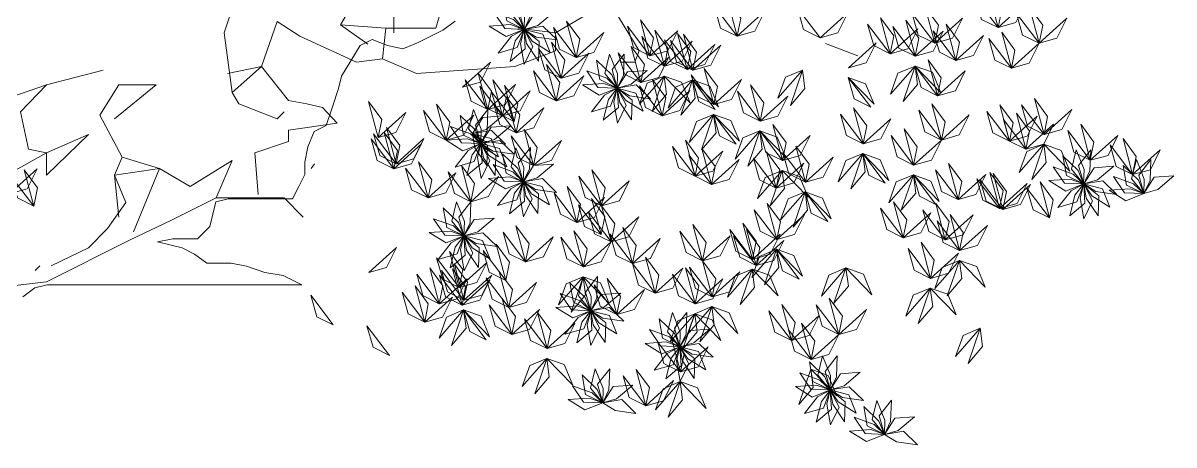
# Model space of a CAD drawing. Header units: inches. Extents: x 4350 to 28384, y -6772 to 993.
# Drawn here: x 19283.8 to 19468.7, y -864.3 to -796.6 of the extents above; entities that cross this region are included whole.
import ezdxf

# ---------------------------------------------------------------- set-up
doc = ezdxf.new("R2010")
doc.units = ezdxf.units.IN
doc.header["$MEASUREMENT"] = 0
doc.layers.add('ARREDAMENTO', color=2, linetype='Continuous', lineweight=18)

# ---------------------------------------------------------------- blocks, each defined once
blk = doc.blocks.new('jacaranda')
at = {"layer": 'ARREDAMENTO'}
for p, q in [((13824.89, 19386.27), (13818.71, 19376.09)), ((13851.42, 19379.72), (13850.33, 19383.36)), ((13858.15, 19379), (13858.15, 19383.9)), ((13864.87, 19383.36), (13866.69, 19380.27)), ((13885.41, 19379), (13883.59, 19384.45)), ((13832.16, 19379), (13827.8, 19381.54)), ((13832.16, 19379), (13838.16, 19379.72)), ((13859.42, 19379.72), (13851.42, 19379.72)), ((13859.42, 19379.72), (13866.69, 19380.27)), ((13859.97, 19374.82), (13859.42, 19379.72)), ((13866.69, 19380.27), (13862.33, 19377.18)), ((13876.87, 19380.82), (13873.23, 19378.45)), ((13879.41, 19373.55), (13876.87, 19380.82)), ((13832.16, 19376.09), (13832.16, 19379)), ((13873.23, 19378.45), (13864.15, 19374.27)), ((13885.41, 19379), (13884.14, 19369.37)), ((13818.71, 19376.09), (13819.44, 19374.27)), ((13838.7, 19373.55), (13832.16, 19376.09)), ((13819.44, 19374.27), (13821.8, 19374.27)), ((13859.97, 19374.82), (13854.51, 19372.45)), ((13864.15, 19374.27), (13859.97, 19374.82)), ((13854.51, 19372.45), (13838.7, 19373.55)), ((13875.05, 19368.09), (13879.41, 19373.55)), ((13884.14, 19369.37), (13879.41, 19373.55)), ((13879.41, 19373.55), (13884.86, 19372.45)), ((13913.94, 19370.64), (13904.86, 19373)), ((13903.04, 19365.19), (13896.31, 19370.64)), ((13896.31, 19370.64), (13902.31, 19370.64)), ((13902.31, 19370.64), (13905.4, 19365.73)), ((13913.94, 19370.64), (13921.21, 19368.09)), ((13918.12, 19366.28), (13913.94, 19370.64)), ((13872.14, 19367.55), (13875.05, 19368.09)), ((13883.05, 19367.55), (13884.14, 19369.37)), ((13884.14, 19369.37), (13883.05, 19367.55)), ((13867.24, 19364.46), (13869.6, 19367)), ((13869.6, 19367), (13872.14, 19367.55)), ((13876.87, 19365.19), (13875.78, 19366.28)), ((13876.87, 19365.19), (13883.05, 19367.55)), ((13883.05, 19367.55), (13876.87, 19365.19)), ((13918.12, 19366.28), (13916.85, 19360.28)), ((13875.05, 19363.37), (13867.24, 19364.46)), ((13905.4, 19365.73), (13901.77, 19359.01)), ((13905.4, 19365.73), (13905.4, 19365.73)), ((13875.05, 19361.55), (13875.05, 19363.37)), ((13913.94, 19359.73), (13907.22, 19362.64)), ((13913.94, 19356.1), (13907.22, 19362.64)), ((13880.5, 19359.73), (13875.05, 19361.55)), ((13911.4, 19360.82), (13911.4, 19360.82)), ((13879.96, 19353.01), (13880.5, 19359.73)), ((13895.77, 19357.19), (13901.77, 19359.01)), ((13901.77, 19359.01), (13903.04, 19356.1)), ((13916.85, 19360.28), (13913.94, 19359.73)), ((13921.76, 19355.37), (13913.94, 19359.73)), ((13913.94, 19359.73), (13913.94, 19356.1)), ((13870.87, 19357.92), (13871.42, 19357.19)), ((13890.86, 19354.28), (13884.14, 19358.46)), ((13884.14, 19358.46), (13886.68, 19352.46)), ((13886.68, 19352.46), (13884.14, 19358.46)), ((13895.77, 19357.19), (13890.86, 19354.28)), ((13903.04, 19356.1), (13895.77, 19357.19)), ((13895.77, 19357.19), (13899.95, 19347.01)), ((13903.04, 19356.1), (13901.22, 19351.74)), ((13902.31, 19349.37), (13903.04, 19356.1)), ((13875.78, 19352.46), (13872.69, 19349.37)), ((13886.68, 19352.46), (13875.78, 19352.46)), ((13893.95, 19348.83), (13886.68, 19352.46)), ((13901.22, 19351.74), (13904.13, 19347.56)), ((13900.49, 19345.74), (13893.95, 19348.83)), ((13902.31, 19349.37), (13902.31, 19349.37)), ((13904.13, 19347.56), (13907.22, 19344.47)), ((13907.22, 19344.47), (13904.13, 19347.56)), ((13913.94, 19339.01), (13900.49, 19345.74)), ((13907.22, 19344.47), (13913.22, 19341.56)), ((13915.03, 19341.56), (13915.76, 19340.83)), ((13923.03, 19337.92), (13913.94, 19339.01))]:
    blk.add_line(p, q, dxfattribs=at)
at = {"layer": 'ARREDAMENTO', "linetype": 'Continuous'}
blk.add_line((13788.79, 19377.26), (13783.61, 19375.27), dxfattribs=at)
at = {"layer": 'ARREDAMENTO'}
blk.add_lwpolyline([(13917.77, 19336.56), (13915.8, 19338.03), (13913.83, 19338.53), (13872.94, 19338.53), (13875.9, 19340), (13878.85, 19340.49), (13881.81, 19341.48), (13884.27, 19341.97), (13888.21, 19341.97), (13890.18, 19343.45), (13892.15, 19344.43), (13896.09, 19345.42), (13893.63, 19345.91), (13889.69, 19345.91), (13887.72, 19347.88), (13887.23, 19349.85), (13886.74, 19351.82), (13884.76, 19352.31), (13874.42, 19352.31), (13873.43, 19354.28), (13872.45, 19356.25), (13872.45, 19358.21), (13871.96, 19360.68), (13870.97, 19363.14), (13869, 19364.12), (13868.02, 19367.07), (13867.03, 19370.03), (13866.54, 19372), (13865.06, 19374.46), (13863.58, 19376.92), (13861.61, 19377.9), (13859.15, 19376.92), (13856.69, 19376.43), (13854.22, 19377.41), (13850.28, 19379.38), (13848.31, 19380.86)], dxfattribs=at)
at = {"layer": 'ARREDAMENTO', "lineweight": 0}
for points in [[(13761.05, 19379.82), (13760.47, 19382.73), (13762.6, 19385.62), (13761.05, 19379.82)], [(13836.11, 19385.01), (13836.23, 19381.6), (13837.23, 19379.53), (13838.06, 19382.5), (13836.11, 19385.01)], [(13838.44, 19384.99), (13837.16, 19381.83), (13837.23, 19379.52), (13839.2, 19381.9), (13838.44, 19384.99)], [(13754.48, 19377.3), (13753.89, 19380.21), (13756.02, 19383.1), (13754.48, 19377.3)], [(13761.05, 19379.82), (13758.2, 19380.63), (13756.6, 19383.84), (13761.05, 19379.82)], [(13761.05, 19379.82), (13763.71, 19381.14), (13764.68, 19384.59), (13761.05, 19379.82)], [(13771.24, 19377.3), (13770.65, 19380.2), (13772.78, 19383.09), (13771.24, 19377.3)], [(13789.66, 19378.18), (13792.31, 19379.5), (13793.29, 19382.95), (13789.66, 19378.18)], [(13802.99, 19378.42), (13802.41, 19381.33), (13804.53, 19384.22), (13802.99, 19378.42)], [(13802.99, 19378.42), (13805.65, 19379.74), (13806.62, 19383.2), (13802.99, 19378.42)], [(13840.56, 19384.03), (13838.11, 19381.66), (13837.23, 19379.52), (13840, 19380.89), (13840.56, 19384.03)], [(13754.48, 19377.3), (13751.63, 19378.11), (13750.03, 19381.32), (13754.48, 19377.3)], [(13754.48, 19377.3), (13757.13, 19378.62), (13758.11, 19382.08), (13754.48, 19377.3)], [(13771.24, 19377.3), (13768.39, 19378.1), (13766.79, 19381.31), (13771.24, 19377.3)], [(13771.24, 19377.3), (13773.89, 19378.62), (13774.87, 19382.07), (13771.24, 19377.3)], [(13774.36, 19375.21), (13773.78, 19378.11), (13775.9, 19381), (13774.36, 19375.21)], [(13778.39, 19375.6), (13777.81, 19378.5), (13779.93, 19381.39), (13778.39, 19375.6)], [(13789.66, 19378.18), (13786.81, 19378.98), (13785.21, 19382.19), (13789.66, 19378.18)], [(13802.99, 19378.42), (13800.14, 19379.23), (13798.54, 19382.44), (13802.99, 19378.42)], [(13816.99, 19375.28), (13816.4, 19378.18), (13818.53, 19381.07), (13816.99, 19375.28)], [(13832.4, 19382.36), (13835.01, 19380.17), (13837.22, 19379.53), (13835.57, 19382.13), (13832.4, 19382.36)], [(13842.1, 19382.28), (13838.9, 19381.11), (13837.24, 19379.52), (13840.32, 19379.65), (13842.1, 19382.28)], [(13767.84, 19374.54), (13767.26, 19377.45), (13769.38, 19380.34), (13767.84, 19374.54)], [(13767.84, 19374.54), (13770.49, 19375.86), (13771.47, 19379.32), (13767.84, 19374.54)], [(13774.36, 19375.21), (13771.51, 19376.01), (13769.91, 19379.23), (13774.36, 19375.21)], [(13778.39, 19375.6), (13775.54, 19376.4), (13773.94, 19379.61), (13778.39, 19375.6)], [(13774.36, 19375.21), (13777.01, 19376.53), (13777.99, 19379.98), (13774.36, 19375.21)], [(13778.39, 19375.6), (13781.04, 19376.92), (13782.02, 19380.37), (13778.39, 19375.6)], [(13816.99, 19375.28), (13814.13, 19376.08), (13812.53, 19379.3), (13816.99, 19375.28)], [(13814.68, 19373.61), (13814.1, 19376.51), (13816.22, 19379.4), (13814.68, 19373.61)], [(13816.99, 19375.28), (13819.64, 19376.6), (13820.62, 19380.05), (13816.99, 19375.28)], [(13828.87, 19375.03), (13828.28, 19377.94), (13830.41, 19380.83), (13828.87, 19375.03)], [(13828.87, 19375.03), (13831.52, 19376.36), (13832.5, 19379.81), (13828.87, 19375.03)], [(13831.88, 19377.83), (13835.26, 19378.3), (13837.22, 19379.52), (13834.18, 19380.03), (13831.88, 19377.83)], [(13833.03, 19375.8), (13835.92, 19377.61), (13837.22, 19379.52), (13834.23, 19378.75), (13833.03, 19375.8)], [(13834.91, 19374.42), (13836.81, 19377.24), (13837.22, 19379.51), (13834.8, 19377.6), (13834.91, 19374.42)], [(13837.18, 19373.91), (13837.77, 19377.27), (13837.22, 19379.51), (13835.79, 19376.78), (13837.18, 19373.91)], [(13839.46, 19374.38), (13838.64, 19377.69), (13837.23, 19379.51), (13837.03, 19376.43), (13839.46, 19374.38)], [(13841.36, 19375.73), (13839.26, 19378.42), (13837.23, 19379.51), (13838.31, 19376.62), (13841.36, 19375.73)], [(13842.81, 19380.06), (13839.41, 19380.3), (13837.24, 19379.51), (13840.1, 19378.38), (13842.81, 19380.06)], [(13758.93, 19373.28), (13756.08, 19374.09), (13754.48, 19377.3), (13758.93, 19373.28)], [(13758.93, 19373.28), (13758.35, 19376.19), (13760.47, 19379.08), (13758.93, 19373.28)], [(13758.93, 19373.28), (13761.58, 19374.6), (13762.56, 19378.06), (13758.93, 19373.28)], [(13767.84, 19374.54), (13764.99, 19375.35), (13763.39, 19378.56), (13767.84, 19374.54)], [(13785.11, 19373.37), (13782.26, 19374.18), (13780.66, 19377.39), (13785.11, 19373.37)], [(13810.09, 19372.98), (13809.5, 19375.89), (13811.63, 19378.78), (13810.09, 19372.98)], [(13810.09, 19372.98), (13812.74, 19374.3), (13813.72, 19377.76), (13810.09, 19372.98)], [(13814.68, 19373.61), (13811.83, 19374.41), (13810.23, 19377.62), (13814.68, 19373.61)], [(13811.02, 19373.07), (13810.44, 19375.98), (13812.56, 19378.87), (13811.02, 19373.07)], [(13811.02, 19373.07), (13813.68, 19374.39), (13814.65, 19377.85), (13811.02, 19373.07)], [(13814.68, 19373.61), (13817.33, 19374.93), (13818.31, 19378.38), (13814.68, 19373.61)], [(13828.87, 19375.03), (13826.02, 19375.84), (13824.42, 19379.05), (13828.87, 19375.03)], [(13831.26, 19371.7), (13830.67, 19374.61), (13832.8, 19377.5), (13831.26, 19371.7)], [(13810.09, 19372.98), (13807.23, 19373.79), (13805.63, 19377), (13810.09, 19372.98)], [(13811.02, 19373.07), (13808.17, 19373.88), (13806.57, 19377.09), (13811.02, 19373.07)], [(13818.44, 19371.01), (13817.86, 19373.91), (13819.99, 19376.8), (13818.44, 19371.01)], [(13818.44, 19371.01), (13821.1, 19372.33), (13822.08, 19375.78), (13818.44, 19371.01)], [(13821.14, 19375.57), (13821.26, 19372.17), (13822.26, 19370.09), (13823.09, 19373.06), (13821.14, 19375.57)], [(13823.47, 19375.56), (13822.19, 19372.4), (13822.27, 19370.09), (13824.23, 19372.47), (13823.47, 19375.56)], [(13831.26, 19371.7), (13828.4, 19372.51), (13826.8, 19375.72), (13831.26, 19371.7)], [(13831.26, 19371.7), (13833.91, 19373.02), (13834.89, 19376.47), (13831.26, 19371.7)], [(13770.78, 19368.87), (13770.2, 19371.77), (13772.32, 19374.66), (13770.78, 19368.87)], [(13774.41, 19373.64), (13771.62, 19372.64), (13770.24, 19369.33), (13774.41, 19373.64)], [(13770.78, 19368.87), (13773.44, 19370.19), (13774.41, 19373.64), (13770.78, 19368.87)], [(13770.78, 19368.87), (13773.44, 19370.19), (13774.41, 19373.64), (13770.78, 19368.87)], [(13774.41, 19373.64), (13774.02, 19370.7), (13776.34, 19367.96), (13774.41, 19373.64)], [(13774.41, 19373.64), (13777.15, 19372.5), (13778.35, 19369.12), (13774.41, 19373.64)], [(13818.44, 19371.01), (13815.59, 19371.81), (13813.99, 19375.02), (13818.44, 19371.01)], [(13825.59, 19374.59), (13823.14, 19372.22), (13822.27, 19370.09), (13825.03, 19371.46), (13825.59, 19374.59)], [(13832.08, 19368.08), (13831.49, 19370.98), (13833.62, 19373.87), (13832.08, 19368.08)], [(13847.09, 19370.23), (13844.24, 19371.04), (13842.64, 19374.25), (13847.09, 19370.23)], [(13770.78, 19368.87), (13767.93, 19369.67), (13766.33, 19372.88), (13770.78, 19368.87)], [(13785.16, 19371.81), (13782.37, 19370.81), (13780.99, 19367.5), (13785.16, 19371.81)], [(13781.53, 19367.03), (13784.19, 19368.35), (13785.16, 19371.81), (13781.53, 19367.03)], [(13792.48, 19373), (13792.1, 19370.06), (13794.41, 19367.32), (13792.48, 19373)], [(13792.48, 19373), (13795.22, 19371.86), (13796.43, 19368.48), (13792.48, 19373)], [(13806.72, 19367.44), (13806.14, 19370.35), (13808.26, 19373.24), (13806.72, 19367.44)], [(13806.72, 19367.44), (13806.14, 19370.35), (13808.26, 19373.24), (13806.72, 19367.44)], [(13806.72, 19367.44), (13809.38, 19368.76), (13810.35, 19372.22), (13806.72, 19367.44)], [(13806.72, 19367.44), (13809.38, 19368.76), (13810.35, 19372.22), (13806.72, 19367.44)], [(13814.73, 19372.04), (13811.94, 19371.04), (13810.56, 19367.73), (13814.73, 19372.04)], [(13814.73, 19372.04), (13814.34, 19369.1), (13816.66, 19366.36), (13814.73, 19372.04)], [(13814.73, 19372.04), (13817.47, 19370.9), (13818.67, 19367.52), (13814.73, 19372.04)], [(13817.43, 19372.92), (13820.04, 19370.73), (13822.25, 19370.09), (13820.6, 19372.69), (13817.43, 19372.92)], [(13827.14, 19372.85), (13823.93, 19371.68), (13822.27, 19370.08), (13825.35, 19370.21), (13827.14, 19372.85)], [(13832.08, 19368.08), (13829.22, 19368.88), (13827.62, 19372.09), (13832.08, 19368.08)], [(13832.08, 19368.08), (13834.73, 19369.4), (13835.71, 19372.85), (13832.08, 19368.08)], [(13843.04, 19366.68), (13842.46, 19369.59), (13844.59, 19372.48), (13843.04, 19366.68)], [(13799.3, 19364.8), (13798.71, 19367.71), (13800.84, 19370.6), (13799.3, 19364.8)], [(13806.72, 19367.44), (13803.87, 19368.25), (13802.27, 19371.46), (13806.72, 19367.44)], [(13806.72, 19367.44), (13803.87, 19368.25), (13802.27, 19371.46), (13806.72, 19367.44)], [(13810.14, 19371.41), (13807.35, 19370.42), (13805.96, 19367.11), (13810.14, 19371.41)], [(13806.51, 19366.64), (13809.16, 19367.96), (13810.14, 19371.41), (13806.51, 19366.64)], [(13810.14, 19371.41), (13809.75, 19368.48), (13812.06, 19365.73), (13810.14, 19371.41)], [(13810.14, 19371.41), (13812.87, 19370.27), (13814.08, 19366.89), (13810.14, 19371.41)], [(13815.05, 19365.67), (13814.47, 19368.58), (13816.6, 19371.47), (13815.05, 19365.67)], [(13815.05, 19365.67), (13817.71, 19366.99), (13818.68, 19370.45), (13815.05, 19365.67)], [(13816.92, 19368.39), (13820.29, 19368.87), (13822.25, 19370.08), (13819.21, 19370.6), (13816.92, 19368.39)], [(13818.06, 19366.37), (13820.95, 19368.17), (13822.25, 19370.08), (13819.26, 19369.31), (13818.06, 19366.37)], [(13819.94, 19364.98), (13821.84, 19367.81), (13822.25, 19370.08), (13819.84, 19368.16), (13819.94, 19364.98)], [(13822.21, 19364.48), (13822.81, 19367.83), (13822.26, 19370.07), (13820.83, 19367.34), (13822.21, 19364.48)], [(13824.5, 19364.94), (13823.67, 19368.25), (13822.26, 19370.07), (13822.07, 19367), (13824.5, 19364.94)], [(13826.39, 19366.3), (13824.3, 19368.98), (13822.26, 19370.07), (13823.34, 19367.18), (13826.39, 19366.3)], [(13827.84, 19370.62), (13824.44, 19370.86), (13822.27, 19370.08), (13825.14, 19368.94), (13827.84, 19370.62)], [(13838.8, 19364.74), (13838.21, 19367.64), (13840.34, 19370.53), (13838.8, 19364.74)], [(13843.04, 19366.68), (13840.19, 19367.49), (13838.59, 19370.7), (13843.04, 19366.68)], [(13840.7, 19365.63), (13840.11, 19368.53), (13842.24, 19371.42), (13840.7, 19365.63)], [(13840.7, 19365.63), (13843.35, 19366.95), (13844.33, 19370.4), (13840.7, 19365.63)], [(13843.04, 19366.68), (13845.7, 19368), (13846.68, 19371.45), (13843.04, 19366.68)], [(13753.68, 19362.64), (13753.1, 19365.55), (13755.23, 19368.44), (13753.68, 19362.64)], [(13799.3, 19364.8), (13796.44, 19365.61), (13794.84, 19368.82), (13799.3, 19364.8)], [(13799.3, 19364.8), (13801.95, 19366.12), (13802.93, 19369.58), (13799.3, 19364.8)], [(13815.05, 19365.67), (13812.2, 19366.48), (13810.6, 19369.69), (13815.05, 19365.67)], [(13840.7, 19365.63), (13837.84, 19366.43), (13836.25, 19369.64), (13840.7, 19365.63)], [(13838.48, 19362.92), (13837.9, 19365.83), (13840.02, 19368.72), (13838.48, 19362.92)], [(13838.8, 19364.74), (13841.45, 19366.06), (13842.43, 19369.51), (13838.8, 19364.74)], [(13753.68, 19362.64), (13750.83, 19363.45), (13749.23, 19366.66), (13753.68, 19362.64)], [(13753.68, 19362.64), (13756.34, 19363.96), (13757.31, 19367.42), (13753.68, 19362.64)], [(13759.24, 19361.59), (13758.66, 19364.5), (13760.78, 19367.39), (13759.24, 19361.59)], [(13759.24, 19361.59), (13761.9, 19362.91), (13762.87, 19366.36), (13759.24, 19361.59)], [(13770.18, 19361.76), (13769.59, 19364.67), (13771.72, 19367.56), (13770.18, 19361.76)], [(13770.18, 19361.76), (13772.83, 19363.08), (13773.81, 19366.53), (13770.18, 19361.76)], [(13782.76, 19361.16), (13782.17, 19364.06), (13784.3, 19366.95), (13782.76, 19361.16)], [(13838.48, 19362.92), (13835.63, 19363.73), (13834.03, 19366.94), (13838.48, 19362.92)], [(13838.48, 19362.92), (13841.13, 19364.24), (13842.11, 19367.7), (13838.48, 19362.92)], [(13843.04, 19366.68), (13843.16, 19363.27), (13844.17, 19361.2), (13845, 19364.17), (13843.04, 19366.68)], [(13845.37, 19366.66), (13844.1, 19363.5), (13844.17, 19361.19), (13846.14, 19363.57), (13845.37, 19366.66)], [(13849.74, 19361.73), (13849.16, 19364.63), (13851.29, 19367.52), (13849.74, 19361.73)], [(13849.74, 19361.73), (13852.4, 19363.05), (13853.37, 19366.5), (13849.74, 19361.73)], [(13860.65, 19362.16), (13857.8, 19362.97), (13856.2, 19366.18), (13860.65, 19362.16)], [(13860.65, 19362.16), (13860.06, 19365.07), (13862.19, 19367.96), (13860.65, 19362.16)], [(13759.24, 19361.59), (13756.39, 19362.4), (13754.79, 19365.61), (13759.24, 19361.59)], [(13756.59, 19360.27), (13756, 19363.18), (13758.13, 19366.07), (13756.59, 19360.27)], [(13756.59, 19360.27), (13759.24, 19361.59), (13760.22, 19365.04), (13756.59, 19360.27)], [(13770.18, 19361.76), (13767.32, 19362.57), (13765.72, 19365.78), (13770.18, 19361.76)], [(13782.76, 19361.16), (13779.9, 19361.96), (13778.3, 19365.18), (13782.76, 19361.16)], [(13782.76, 19361.16), (13785.41, 19362.48), (13786.39, 19365.93), (13782.76, 19361.16)], [(13806.77, 19365.88), (13803.98, 19364.88), (13802.6, 19361.57), (13806.77, 19365.88)], [(13803.14, 19361.1), (13805.8, 19362.42), (13806.77, 19365.88), (13803.14, 19361.1)], [(13806.77, 19365.88), (13806.38, 19362.94), (13808.7, 19360.2), (13806.77, 19365.88)], [(13806.77, 19365.88), (13809.51, 19364.74), (13810.72, 19361.35), (13806.77, 19365.88)], [(13840.7, 19365.63), (13843.31, 19363.43), (13845.52, 19362.79), (13843.87, 19365.4), (13840.7, 19365.63)], [(13847.5, 19365.69), (13845.04, 19363.33), (13844.17, 19361.19), (13846.94, 19362.56), (13847.5, 19365.69)], [(13849.74, 19361.73), (13846.89, 19362.53), (13845.29, 19365.75), (13849.74, 19361.73)], [(13746.25, 19358.5), (13743.4, 19359.3), (13741.8, 19362.51), (13746.25, 19358.5)], [(13746.25, 19358.5), (13745.66, 19361.4), (13747.79, 19364.29), (13746.25, 19358.5)], [(13746.25, 19358.5), (13748.9, 19359.82), (13749.88, 19363.27), (13746.25, 19358.5)], [(13756.59, 19360.27), (13753.74, 19361.08), (13752.14, 19364.29), (13756.59, 19360.27)], [(13774.63, 19357.74), (13774.04, 19360.65), (13776.17, 19363.54), (13774.63, 19357.74)], [(13774.63, 19357.74), (13777.28, 19359.06), (13778.26, 19362.51), (13774.63, 19357.74)], [(13795.72, 19358.46), (13792.87, 19359.27), (13791.27, 19362.48), (13795.72, 19358.46)], [(13795.72, 19358.46), (13795.13, 19361.37), (13797.26, 19364.26), (13795.72, 19358.46)], [(13799.35, 19363.24), (13796.56, 19362.24), (13795.17, 19358.93), (13799.35, 19363.24)], [(13795.72, 19358.46), (13798.37, 19359.78), (13799.35, 19363.24), (13795.72, 19358.46)], [(13799.35, 19363.24), (13798.96, 19360.3), (13801.27, 19357.56), (13799.35, 19363.24)], [(13799.35, 19363.24), (13802.08, 19362.09), (13803.29, 19358.71), (13799.35, 19363.24)], [(13835.68, 19357.66), (13835.09, 19360.57), (13837.22, 19363.46), (13835.68, 19357.66)], [(13839.33, 19364.03), (13841.95, 19361.84), (13844.16, 19361.2), (13842.51, 19363.8), (13839.33, 19364.03)], [(13840.18, 19361.1), (13843.56, 19361.57), (13845.52, 19362.79), (13842.48, 19363.3), (13840.18, 19361.1)], [(13841.33, 19359.07), (13844.22, 19360.87), (13845.52, 19362.78), (13842.53, 19362.01), (13841.33, 19359.07)], [(13843.21, 19357.68), (13845.11, 19360.51), (13845.52, 19362.78), (13843.1, 19360.86), (13843.21, 19357.68)], [(13849.04, 19363.95), (13845.84, 19362.78), (13844.17, 19361.19), (13847.26, 19361.32), (13849.04, 19363.95)], [(13857.76, 19357.96), (13857.18, 19360.86), (13859.31, 19363.75), (13857.76, 19357.96)], [(13858.17, 19357.15), (13857.58, 19360.06), (13859.71, 19362.95), (13858.17, 19357.15)], [(13857.76, 19357.96), (13860.42, 19359.28), (13861.39, 19362.73), (13857.76, 19357.96)], [(13739.45, 19356.2), (13738.86, 19359.1), (13740.99, 19361.99), (13739.45, 19356.2)], [(13739.45, 19356.2), (13742.1, 19357.52), (13743.08, 19360.97), (13739.45, 19356.2)], [(13753.74, 19361.08), (13750.94, 19360.08), (13749.56, 19356.77), (13753.74, 19361.08)], [(13753.74, 19361.08), (13753.35, 19358.14), (13755.66, 19355.4), (13753.74, 19361.08)], [(13753.74, 19361.08), (13756.47, 19359.94), (13757.68, 19356.56), (13753.74, 19361.08)], [(13774.63, 19357.74), (13771.78, 19358.55), (13770.18, 19361.76), (13774.63, 19357.74)], [(13792.02, 19355.01), (13791.44, 19357.91), (13793.56, 19360.8), (13792.02, 19355.01)], [(13809.75, 19355.95), (13809.17, 19358.85), (13811.3, 19361.74), (13809.75, 19355.95)], [(13809.75, 19355.95), (13812.41, 19357.27), (13813.38, 19360.72), (13809.75, 19355.95)], [(13835.68, 19357.66), (13832.82, 19358.47), (13831.22, 19361.68), (13835.68, 19357.66)], [(13835.68, 19357.66), (13838.33, 19358.98), (13839.31, 19362.44), (13835.68, 19357.66)], [(13838.82, 19359.5), (13842.2, 19359.97), (13844.16, 19361.19), (13841.11, 19361.7), (13838.82, 19359.5)], [(13839.97, 19357.47), (13842.86, 19359.28), (13844.16, 19361.19), (13841.17, 19360.42), (13839.97, 19357.47)], [(13841.84, 19356.09), (13843.75, 19358.91), (13844.16, 19361.18), (13841.74, 19359.27), (13841.84, 19356.09)], [(13844.12, 19355.58), (13844.71, 19358.94), (13844.16, 19361.18), (13842.73, 19358.45), (13844.12, 19355.58)], [(13846.4, 19356.05), (13845.58, 19359.36), (13844.16, 19361.18), (13843.97, 19358.1), (13846.4, 19356.05)], [(13849.74, 19361.73), (13846.34, 19361.97), (13844.17, 19361.18), (13847.04, 19360.05), (13849.74, 19361.73)], [(13848.3, 19357.4), (13846.2, 19360.09), (13844.17, 19361.18), (13845.24, 19358.29), (13848.3, 19357.4)], [(13857.76, 19357.96), (13854.91, 19358.76), (13853.31, 19361.98), (13857.76, 19357.96)], [(13858.17, 19357.15), (13855.32, 19357.96), (13853.72, 19361.17), (13858.17, 19357.15)], [(13858.17, 19357.15), (13860.82, 19358.47), (13861.8, 19361.93), (13858.17, 19357.15)], [(13739.45, 19356.2), (13736.6, 19357), (13735, 19360.21), (13739.45, 19356.2)], [(13746.19, 19360.2), (13746.31, 19356.79), (13747.31, 19354.72), (13748.14, 19357.69), (13746.19, 19360.2)], [(13748.52, 19360.18), (13747.24, 19357.02), (13747.32, 19354.71), (13749.28, 19357.09), (13748.52, 19360.18)], [(13750.64, 19359.21), (13748.19, 19356.85), (13747.32, 19354.71), (13750.08, 19356.08), (13750.64, 19359.21)], [(13782.81, 19359.59), (13780.02, 19358.59), (13778.63, 19355.28), (13782.81, 19359.59)], [(13779.18, 19354.82), (13781.83, 19356.14), (13782.81, 19359.59), (13779.18, 19354.82)], [(13782.81, 19359.59), (13782.42, 19356.65), (13784.73, 19353.91), (13782.81, 19359.59)], [(13782.81, 19359.59), (13785.54, 19358.45), (13786.75, 19355.07), (13782.81, 19359.59)], [(13792.02, 19355.01), (13789.17, 19355.81), (13787.57, 19359.03), (13792.02, 19355.01)], [(13792.02, 19355.01), (13794.67, 19356.33), (13795.65, 19359.78), (13792.02, 19355.01)], [(13796.73, 19354.05), (13796.15, 19356.96), (13798.28, 19359.85), (13796.73, 19354.05)], [(13796.73, 19354.05), (13799.39, 19355.38), (13800.36, 19358.83), (13796.73, 19354.05)], [(13809.75, 19355.95), (13806.9, 19356.75), (13805.3, 19359.97), (13809.75, 19355.95)], [(13807.1, 19354.63), (13806.51, 19357.53), (13808.64, 19360.42), (13807.1, 19354.63)], [(13807.1, 19354.63), (13809.75, 19355.95), (13810.73, 19359.4), (13807.1, 19354.63)], [(13836.21, 19360.54), (13836.33, 19357.14), (13837.34, 19355.06), (13838.16, 19358.03), (13836.21, 19360.54)], [(13838.54, 19360.52), (13837.27, 19357.36), (13837.34, 19355.06), (13839.3, 19357.43), (13838.54, 19360.52)], [(13840.66, 19359.56), (13838.21, 19357.19), (13837.34, 19355.06), (13840.1, 19356.43), (13840.66, 19359.56)], [(13736.52, 19358.65), (13736.64, 19355.24), (13737.64, 19353.17), (13738.47, 19356.14), (13736.52, 19358.65)], [(13738.85, 19358.63), (13737.57, 19355.47), (13737.64, 19353.16), (13739.61, 19355.54), (13738.85, 19358.63)], [(13740.97, 19357.66), (13738.52, 19355.3), (13737.65, 19353.16), (13740.41, 19354.53), (13740.97, 19357.66)], [(13742.48, 19357.55), (13745.09, 19355.36), (13747.31, 19354.71), (13745.65, 19357.32), (13742.48, 19357.55)], [(13752.19, 19357.47), (13748.98, 19356.3), (13747.32, 19354.71), (13750.4, 19354.84), (13752.19, 19357.47)], [(13767.5, 19352.19), (13766.91, 19355.1), (13769.04, 19357.99), (13767.5, 19352.19)], [(13767.5, 19352.19), (13770.15, 19353.51), (13771.13, 19356.97), (13767.5, 19352.19)], [(13796.73, 19354.05), (13793.88, 19354.86), (13792.28, 19358.07), (13796.73, 19354.05)], [(13807.1, 19354.63), (13804.25, 19355.43), (13802.65, 19358.64), (13807.1, 19354.63)], [(13824.77, 19351.2), (13824.18, 19354.1), (13826.31, 19356.99), (13824.77, 19351.2)], [(13832.5, 19357.89), (13835.11, 19355.7), (13837.33, 19355.06), (13835.68, 19357.66), (13832.5, 19357.89)], [(13842.21, 19357.81), (13839.01, 19356.65), (13837.34, 19355.05), (13840.42, 19355.18), (13842.21, 19357.81)], [(13845.76, 19351.86), (13845.18, 19354.77), (13847.3, 19357.66), (13845.76, 19351.86)], [(13852.63, 19352.46), (13852.04, 19355.36), (13854.17, 19358.25), (13852.63, 19352.46)], [(13852.63, 19352.46), (13855.28, 19353.78), (13856.26, 19357.23), (13852.63, 19352.46)], [(13915.98, 19351.15), (13915.39, 19354.06), (13917.52, 19356.95), (13915.98, 19351.15)], [(13919.89, 19353.1), (13917.03, 19353.9), (13915.43, 19357.12), (13919.89, 19353.1)], [(13732.81, 19356), (13735.42, 19353.81), (13737.63, 19353.16), (13735.98, 19355.77), (13732.81, 19356)], [(13742.52, 19355.92), (13739.31, 19354.75), (13737.65, 19353.16), (13740.73, 19353.29), (13742.52, 19355.92)], [(13741.97, 19353.02), (13745.34, 19353.49), (13747.3, 19354.71), (13744.26, 19355.22), (13741.97, 19353.02)], [(13752.89, 19355.25), (13749.49, 19355.49), (13747.32, 19354.7), (13750.19, 19353.57), (13752.89, 19355.25)], [(13760.31, 19350.59), (13759.73, 19353.5), (13761.85, 19356.39), (13760.31, 19350.59)], [(13760.85, 19350.75), (13760.27, 19353.66), (13762.4, 19356.55), (13760.85, 19350.75)], [(13760.31, 19350.59), (13762.97, 19351.92), (13763.94, 19355.37), (13760.31, 19350.59)], [(13760.85, 19350.75), (13763.51, 19352.08), (13764.48, 19355.53), (13760.85, 19350.75)], [(13767.5, 19352.19), (13764.65, 19353), (13763.05, 19356.21), (13767.5, 19352.19)], [(13774.68, 19356.17), (13771.89, 19355.18), (13770.51, 19351.87), (13774.68, 19356.17)], [(13771.05, 19351.4), (13773.7, 19352.72), (13774.68, 19356.17), (13771.05, 19351.4)], [(13774.68, 19356.17), (13774.29, 19353.23), (13776.61, 19350.49), (13774.68, 19356.17)], [(13774.68, 19356.17), (13777.42, 19355.03), (13778.62, 19351.65), (13774.68, 19356.17)], [(13795.77, 19356.89), (13792.98, 19355.9), (13791.6, 19352.59), (13795.77, 19356.89)], [(13795.77, 19356.89), (13795.38, 19353.96), (13797.7, 19351.21), (13795.77, 19356.89)], [(13795.77, 19356.89), (13798.51, 19355.75), (13799.71, 19352.37), (13795.77, 19356.89)], [(13824.77, 19351.2), (13821.91, 19352), (13820.31, 19355.22), (13824.77, 19351.2)], [(13824.77, 19351.2), (13827.42, 19352.52), (13828.4, 19355.97), (13824.77, 19351.2)], [(13831.99, 19353.36), (13835.36, 19353.84), (13837.32, 19355.05), (13834.28, 19355.57), (13831.99, 19353.36)], [(13842.91, 19355.59), (13839.51, 19355.83), (13837.34, 19355.05), (13840.21, 19353.91), (13842.91, 19355.59)], [(13845.76, 19351.86), (13842.91, 19352.67), (13841.31, 19355.88), (13845.76, 19351.86)], [(13845.76, 19351.86), (13848.41, 19353.18), (13849.39, 19356.63), (13845.76, 19351.86)], [(13852.63, 19352.46), (13849.77, 19353.26), (13848.17, 19356.48), (13852.63, 19352.46)], [(13915.98, 19351.15), (13918.63, 19352.47), (13919.61, 19355.93), (13915.98, 19351.15)], [(13743.22, 19353.7), (13739.82, 19353.93), (13737.65, 19353.15), (13740.52, 19352.02), (13743.22, 19353.7)], [(13743.12, 19350.99), (13746.01, 19352.8), (13747.3, 19354.7), (13744.31, 19353.94), (13743.12, 19350.99)], [(13744.99, 19349.61), (13746.9, 19352.43), (13747.3, 19354.7), (13744.89, 19352.79), (13744.99, 19349.61)], [(13747.27, 19349.1), (13747.86, 19352.46), (13747.31, 19354.7), (13745.88, 19351.97), (13747.27, 19349.1)], [(13749.55, 19349.57), (13748.72, 19352.88), (13747.31, 19354.7), (13747.12, 19351.62), (13749.55, 19349.57)], [(13751.45, 19350.92), (13749.35, 19353.61), (13747.31, 19354.7), (13748.39, 19351.81), (13751.45, 19350.92)], [(13752.79, 19349.25), (13752.2, 19352.15), (13754.33, 19355.04), (13752.79, 19349.25)], [(13752.79, 19349.25), (13755.44, 19350.57), (13756.42, 19354.02), (13752.79, 19349.25)], [(13760.31, 19350.59), (13757.46, 19351.4), (13755.86, 19354.61), (13760.31, 19350.59)], [(13760.85, 19350.75), (13758, 19351.56), (13756.4, 19354.77), (13760.85, 19350.75)], [(13792.07, 19353.44), (13789.28, 19352.45), (13787.9, 19349.13), (13792.07, 19353.44)], [(13788.44, 19348.67), (13791.1, 19349.99), (13792.07, 19353.44), (13788.44, 19348.67)], [(13792.07, 19353.44), (13791.68, 19350.5), (13794, 19347.76), (13792.07, 19353.44)], [(13792.07, 19353.44), (13794.81, 19352.3), (13796.01, 19348.92), (13792.07, 19353.44)], [(13828.74, 19348.52), (13828.15, 19351.43), (13830.28, 19354.32), (13828.74, 19348.52)], [(13828.74, 19348.52), (13831.39, 19349.84), (13832.37, 19353.3), (13828.74, 19348.52)], [(13833.14, 19351.34), (13836.03, 19353.14), (13837.32, 19355.05), (13834.34, 19354.28), (13833.14, 19351.34)], [(13835.01, 19349.95), (13836.92, 19352.78), (13837.33, 19355.05), (13834.91, 19353.13), (13835.01, 19349.95)], [(13837.29, 19349.45), (13837.88, 19352.8), (13837.33, 19355.04), (13835.9, 19352.31), (13837.29, 19349.45)], [(13839.57, 19349.91), (13838.75, 19353.22), (13837.33, 19355.04), (13837.14, 19351.96), (13839.57, 19349.91)], [(13841.47, 19351.27), (13839.37, 19353.95), (13837.34, 19355.04), (13838.41, 19352.15), (13841.47, 19351.27)], [(13769.54, 19345.75), (13768.95, 19348.66), (13771.08, 19351.55), (13769.54, 19345.75)], [(13776.31, 19346.05), (13775.72, 19348.96), (13777.85, 19351.85), (13776.31, 19346.05)], [(13796.61, 19345.78), (13796.03, 19348.69), (13798.16, 19351.58), (13796.61, 19345.78)], [(13824.83, 19346.58), (13824.25, 19349.48), (13826.37, 19352.37), (13824.83, 19346.58)], [(13828.74, 19348.52), (13825.89, 19349.33), (13824.29, 19352.54), (13828.74, 19348.52)], [(13845.76, 19351.86), (13845.88, 19348.45), (13846.88, 19346.38), (13847.71, 19349.35), (13845.76, 19351.86)], [(13848.09, 19351.84), (13846.81, 19348.68), (13846.89, 19346.37), (13848.85, 19348.75), (13848.09, 19351.84)], [(13769.54, 19345.75), (13766.69, 19346.56), (13765.09, 19349.77), (13769.54, 19345.75)], [(13767.24, 19344.01), (13766.66, 19346.91), (13768.78, 19349.8), (13767.24, 19344.01)], [(13769.54, 19345.75), (13772.19, 19347.07), (13773.17, 19350.53), (13769.54, 19345.75)], [(13776.31, 19346.05), (13773.46, 19346.86), (13771.86, 19350.07), (13776.31, 19346.05)], [(13776.31, 19346.05), (13778.96, 19347.37), (13779.94, 19350.83), (13776.31, 19346.05)], [(13796.61, 19345.78), (13793.76, 19346.59), (13792.16, 19349.8), (13796.61, 19345.78)], [(13796.61, 19345.78), (13799.27, 19347.1), (13800.25, 19350.55), (13796.61, 19345.78)], [(13823.22, 19345.4), (13822.64, 19348.31), (13824.77, 19351.2), (13823.22, 19345.4)], [(13823.22, 19345.4), (13825.88, 19346.72), (13826.86, 19350.17), (13823.22, 19345.4)], [(13824.83, 19346.58), (13827.49, 19347.9), (13828.46, 19351.35), (13824.83, 19346.58)], [(13850.21, 19350.88), (13847.76, 19348.51), (13846.89, 19346.37), (13849.65, 19347.74), (13850.21, 19350.88)], [(13767.24, 19344.01), (13764.39, 19344.81), (13762.79, 19348.02), (13767.24, 19344.01)], [(13767.24, 19344.01), (13769.9, 19345.33), (13770.87, 19348.78), (13767.24, 19344.01)], [(13800.53, 19342.6), (13799.95, 19345.51), (13802.08, 19348.4), (13800.53, 19342.6)], [(13808.55, 19342.38), (13807.96, 19345.28), (13810.09, 19348.17), (13808.55, 19342.38)], [(13823.22, 19345.4), (13820.37, 19346.21), (13818.77, 19349.42), (13823.22, 19345.4)], [(13819.79, 19341.92), (13819.2, 19344.83), (13821.33, 19347.72), (13819.79, 19341.92)], [(13836.97, 19342.18), (13836.39, 19345.09), (13838.52, 19347.98), (13836.97, 19342.18)], [(13842.05, 19349.21), (13844.66, 19347.02), (13846.88, 19346.38), (13845.22, 19348.98), (13842.05, 19349.21)], [(13851.76, 19349.13), (13848.56, 19347.96), (13846.89, 19346.37), (13849.97, 19346.5), (13851.76, 19349.13)], [(13800.53, 19342.6), (13797.68, 19343.41), (13796.08, 19346.62), (13800.53, 19342.6)], [(13799.92, 19341.61), (13799.34, 19344.52), (13801.47, 19347.41), (13799.92, 19341.61)], [(13799.92, 19341.61), (13802.58, 19342.93), (13803.55, 19346.39), (13799.92, 19341.61)], [(13800.53, 19342.6), (13803.19, 19343.92), (13804.16, 19347.38), (13800.53, 19342.6)], [(13808.55, 19342.38), (13805.69, 19343.18), (13804.09, 19346.4), (13808.55, 19342.38)], [(13808.55, 19342.38), (13811.2, 19343.7), (13812.18, 19347.15), (13808.55, 19342.38)], [(13819.79, 19341.92), (13816.93, 19342.73), (13815.33, 19345.94), (13819.79, 19341.92)], [(13819.79, 19341.92), (13822.44, 19343.24), (13823.42, 19346.69), (13819.79, 19341.92)], [(13827.68, 19341.38), (13827.09, 19344.29), (13829.22, 19347.18), (13827.68, 19341.38)], [(13827.68, 19341.38), (13830.33, 19342.7), (13831.31, 19346.16), (13827.68, 19341.38)], [(13836.97, 19342.18), (13834.12, 19342.99), (13832.52, 19346.2), (13836.97, 19342.18)], [(13836.97, 19342.18), (13839.63, 19343.5), (13840.6, 19346.95), (13836.97, 19342.18)], [(13841.54, 19344.68), (13844.91, 19345.15), (13846.87, 19346.37), (13843.83, 19346.88), (13841.54, 19344.68)], [(13842.69, 19342.65), (13845.58, 19344.46), (13846.87, 19346.37), (13843.89, 19345.6), (13842.69, 19342.65)], [(13844.56, 19341.27), (13846.47, 19344.09), (13846.87, 19346.36), (13844.46, 19344.45), (13844.56, 19341.27)], [(13846.84, 19340.76), (13847.43, 19344.12), (13846.88, 19346.36), (13845.45, 19343.63), (13846.84, 19340.76)], [(13849.12, 19341.23), (13848.29, 19344.54), (13846.88, 19346.36), (13846.69, 19343.28), (13849.12, 19341.23)], [(13851.02, 19342.58), (13848.92, 19345.27), (13846.88, 19346.36), (13847.96, 19343.47), (13851.02, 19342.58)], [(13852.46, 19346.91), (13849.06, 19347.15), (13846.89, 19346.36), (13849.76, 19345.23), (13852.46, 19346.91)], [(13771.9, 19339.55), (13771.31, 19342.46), (13773.44, 19345.35), (13771.9, 19339.55)], [(13771.9, 19339.55), (13774.55, 19340.87), (13775.53, 19344.32), (13771.9, 19339.55)], [(13796.67, 19344.21), (13793.87, 19343.22), (13792.49, 19339.91), (13796.67, 19344.21)], [(13793.04, 19339.44), (13795.69, 19340.76), (13796.67, 19344.21), (13793.04, 19339.44)], [(13799.92, 19341.61), (13797.07, 19342.42), (13795.47, 19345.63), (13799.92, 19341.61)], [(13796.67, 19344.21), (13796.28, 19341.27), (13798.59, 19338.53), (13796.67, 19344.21)], [(13796.67, 19344.21), (13799.4, 19343.07), (13800.61, 19339.69), (13796.67, 19344.21)], [(13827.68, 19341.38), (13824.82, 19342.19), (13823.22, 19345.4), (13827.68, 19341.38)], [(13840.16, 19339.23), (13839.58, 19342.13), (13841.7, 19345.02), (13840.16, 19339.23)], [(13840.16, 19339.23), (13842.82, 19340.55), (13843.79, 19344), (13840.16, 19339.23)], [(13862.18, 19340.48), (13859.33, 19341.29), (13857.73, 19344.5), (13862.18, 19340.48)], [(13767.29, 19342.44), (13764.5, 19341.44), (13763.12, 19338.13), (13767.29, 19342.44)], [(13767.29, 19342.44), (13766.9, 19339.5), (13769.22, 19336.76), (13767.29, 19342.44)], [(13767.29, 19342.44), (13770.03, 19341.3), (13771.24, 19337.92), (13767.29, 19342.44)], [(13771.9, 19339.55), (13769.05, 19340.36), (13767.45, 19343.57), (13771.9, 19339.55)], [(13807, 19336.58), (13806.42, 19339.49), (13808.55, 19342.38), (13807, 19336.58)], [(13816.16, 19337.15), (13815.57, 19340.05), (13817.7, 19342.94), (13816.16, 19337.15)], [(13847.64, 19338.08), (13847.06, 19340.99), (13849.18, 19343.88), (13847.64, 19338.08)], [(13847.64, 19338.08), (13850.29, 19339.4), (13851.27, 19342.86), (13847.64, 19338.08)], [(13785.5, 19341.22), (13782.71, 19340.23), (13781.33, 19336.92), (13785.5, 19341.22)], [(13785.5, 19341.22), (13785.11, 19338.29), (13787.43, 19335.54), (13785.5, 19341.22)], [(13785.5, 19341.22), (13788.24, 19340.08), (13789.44, 19336.7), (13785.5, 19341.22)], [(13800.59, 19341.03), (13797.79, 19340.04), (13796.41, 19336.73), (13800.59, 19341.03)], [(13800.59, 19341.03), (13800.2, 19338.1), (13802.51, 19335.35), (13800.59, 19341.03)], [(13800.59, 19341.03), (13803.32, 19339.89), (13804.53, 19336.51), (13800.59, 19341.03)], [(13807, 19336.58), (13804.15, 19337.39), (13802.55, 19340.6), (13807, 19336.58)], [(13807, 19336.58), (13809.66, 19337.9), (13810.64, 19341.36), (13807, 19336.58)], [(13809.74, 19335.44), (13809.16, 19338.35), (13811.28, 19341.24), (13809.74, 19335.44)], [(13816.16, 19337.15), (13813.3, 19337.95), (13811.7, 19341.16), (13816.16, 19337.15)], [(13816.16, 19337.15), (13818.81, 19338.47), (13819.79, 19341.92), (13816.16, 19337.15)], [(13839.68, 19334.88), (13839.1, 19337.78), (13841.23, 19340.67), (13839.68, 19334.88)], [(13847.64, 19338.08), (13844.79, 19338.89), (13843.19, 19342.1), (13847.64, 19338.08)], [(13846.88, 19336.04), (13846.29, 19338.95), (13848.42, 19341.84), (13846.88, 19336.04)], [(13847.19, 19335.26), (13846.61, 19338.17), (13848.74, 19341.06), (13847.19, 19335.26)], [(13846.88, 19336.04), (13849.53, 19337.36), (13850.51, 19340.82), (13846.88, 19336.04)], [(13850.84, 19335.44), (13850.25, 19338.35), (13852.38, 19341.24), (13850.84, 19335.44)], [(13809.74, 19335.44), (13806.89, 19336.25), (13805.29, 19339.46), (13809.74, 19335.44)], [(13809.74, 19335.44), (13812.39, 19336.76), (13813.37, 19340.21), (13809.74, 19335.44)], [(13822.32, 19333.76), (13821.74, 19336.66), (13823.86, 19339.55), (13822.32, 19333.76)], [(13822.32, 19333.76), (13824.98, 19335.08), (13825.95, 19338.53), (13822.32, 19333.76)], [(13827.73, 19339.81), (13824.94, 19338.82), (13823.55, 19335.51), (13827.73, 19339.81)], [(13825.4, 19339.83), (13825.52, 19336.43), (13826.52, 19334.35), (13827.35, 19337.32), (13825.4, 19339.83)], [(13827.73, 19339.81), (13826.45, 19336.65), (13826.52, 19334.35), (13828.49, 19336.73), (13827.73, 19339.81)], [(13829.85, 19338.85), (13827.4, 19336.48), (13826.53, 19334.35), (13829.29, 19335.72), (13829.85, 19338.85)], [(13827.73, 19339.81), (13827.34, 19336.88), (13829.65, 19334.13), (13827.73, 19339.81)], [(13827.73, 19339.81), (13830.46, 19338.67), (13831.67, 19335.29), (13827.73, 19339.81)], [(13839.68, 19334.88), (13836.83, 19335.68), (13835.23, 19338.9), (13839.68, 19334.88)], [(13839.68, 19334.88), (13842.34, 19336.2), (13843.31, 19339.65), (13839.68, 19334.88)], [(13846.88, 19336.04), (13844.02, 19336.85), (13842.42, 19340.06), (13846.88, 19336.04)], [(13847.19, 19335.26), (13844.34, 19336.07), (13842.74, 19339.28), (13847.19, 19335.26)], [(13850.84, 19335.44), (13847.98, 19336.25), (13846.38, 19339.46), (13850.84, 19335.44)], [(13847.19, 19335.26), (13849.85, 19336.58), (13850.83, 19340.04), (13847.19, 19335.26)], [(13850.84, 19335.44), (13853.49, 19336.77), (13854.47, 19340.22), (13850.84, 19335.44)], [(13771.95, 19337.98), (13769.16, 19336.99), (13767.78, 19333.68), (13771.95, 19337.98)], [(13771.95, 19337.98), (13771.56, 19335.04), (13773.88, 19332.3), (13771.95, 19337.98)], [(13771.95, 19337.98), (13774.69, 19336.84), (13775.89, 19333.46), (13771.95, 19337.98)], [(13822.32, 19333.76), (13819.47, 19334.56), (13817.87, 19337.77), (13822.32, 19333.76)], [(13821.69, 19337.18), (13824.3, 19334.99), (13826.51, 19334.35), (13824.86, 19336.95), (13821.69, 19337.18)], [(13831.4, 19337.1), (13828.19, 19335.94), (13826.53, 19334.34), (13829.61, 19334.47), (13831.4, 19337.1)], [(13853.19, 19332.53), (13852.61, 19335.44), (13854.73, 19338.33), (13853.19, 19332.53)], [(13853.19, 19332.53), (13855.85, 19333.85), (13856.82, 19337.31), (13853.19, 19332.53)], [(13867.87, 19332.07), (13870.52, 19333.39), (13871.5, 19336.84), (13867.87, 19332.07)], [(13786.66, 19330.55), (13786.08, 19333.46), (13788.2, 19336.35), (13786.66, 19330.55)], [(13786.66, 19330.55), (13789.31, 19331.87), (13790.29, 19335.32), (13786.66, 19330.55)], [(13794.25, 19329.58), (13793.67, 19332.48), (13795.8, 19335.37), (13794.25, 19329.58)], [(13807.06, 19335.01), (13804.26, 19334.02), (13802.88, 19330.71), (13807.06, 19335.01)], [(13807.06, 19335.01), (13806.67, 19332.08), (13808.98, 19329.33), (13807.06, 19335.01)], [(13807.06, 19335.01), (13809.79, 19333.87), (13811, 19330.49), (13807.06, 19335.01)], [(13821.17, 19332.65), (13824.55, 19333.13), (13826.51, 19334.34), (13823.47, 19334.86), (13821.17, 19332.65)], [(13832.1, 19334.88), (13828.7, 19335.12), (13826.53, 19334.34), (13829.4, 19333.2), (13832.1, 19334.88)], [(13839.2, 19330.53), (13838.62, 19333.43), (13840.75, 19336.32), (13839.2, 19330.53)], [(13839.2, 19330.53), (13841.86, 19331.85), (13842.83, 19335.3), (13839.2, 19330.53)], [(13853.19, 19332.53), (13850.34, 19333.34), (13848.74, 19336.55), (13853.19, 19332.53)], [(13786.66, 19330.55), (13783.81, 19331.36), (13782.21, 19334.57), (13786.66, 19330.55)], [(13794.25, 19329.58), (13791.4, 19330.39), (13789.8, 19333.6), (13794.25, 19329.58)], [(13794.25, 19329.58), (13796.91, 19330.9), (13797.89, 19334.35), (13794.25, 19329.58)], [(13809.79, 19333.87), (13807, 19332.88), (13805.62, 19329.57), (13809.79, 19333.87)], [(13809.79, 19333.87), (13809.4, 19330.94), (13811.72, 19328.19), (13809.79, 19333.87)], [(13809.79, 19333.87), (13812.53, 19332.73), (13813.73, 19329.35), (13809.79, 19333.87)], [(13811.07, 19334.06), (13811.19, 19330.65), (13812.2, 19328.57), (13813.03, 19331.54), (13811.07, 19334.06)], [(13813.4, 19334.04), (13812.13, 19330.88), (13812.2, 19328.57), (13814.17, 19330.95), (13813.4, 19334.04)], [(13815.53, 19333.07), (13813.07, 19330.7), (13812.2, 19328.57), (13814.97, 19329.94), (13815.53, 19333.07)], [(13822.32, 19330.63), (13825.21, 19332.43), (13826.51, 19334.34), (13823.52, 19333.57), (13822.32, 19330.63)], [(13824.2, 19329.24), (13826.1, 19332.07), (13826.51, 19334.34), (13824.09, 19332.42), (13824.2, 19329.24)], [(13826.47, 19328.74), (13827.06, 19332.09), (13826.51, 19334.33), (13825.09, 19331.6), (13826.47, 19328.74)], [(13828.76, 19329.2), (13827.93, 19332.51), (13826.52, 19334.33), (13826.32, 19331.25), (13828.76, 19329.2)], [(13830.65, 19330.56), (13828.55, 19333.24), (13826.52, 19334.33), (13827.6, 19331.44), (13830.65, 19330.56)], [(13833.52, 19328.26), (13832.93, 19331.17), (13835.06, 19334.06), (13833.52, 19328.26)], [(13833.52, 19328.26), (13836.17, 19329.58), (13837.15, 19333.03), (13833.52, 19328.26)], [(13839.2, 19330.53), (13836.35, 19331.33), (13834.75, 19334.54), (13839.2, 19330.53)], [(13846.93, 19334.47), (13844.14, 19333.48), (13842.76, 19330.17), (13846.93, 19334.47)], [(13843.3, 19329.7), (13845.95, 19331.02), (13846.93, 19334.47), (13843.3, 19329.7)], [(13846.93, 19334.47), (13846.54, 19331.54), (13848.86, 19328.79), (13846.93, 19334.47)], [(13846.93, 19334.47), (13849.67, 19333.33), (13850.87, 19329.95), (13846.93, 19334.47)], [(13763.97, 19331.53), (13763.58, 19328.59), (13765.89, 19325.85), (13763.97, 19331.53)], [(13763.97, 19331.53), (13766.7, 19330.38), (13767.91, 19327), (13763.97, 19331.53)], [(13791.11, 19326.53), (13790.53, 19329.44), (13792.66, 19332.33), (13791.11, 19326.53)], [(13791.11, 19326.53), (13793.77, 19327.85), (13794.74, 19331.3), (13791.11, 19326.53)], [(13807.36, 19331.41), (13809.97, 19329.22), (13812.19, 19328.57), (13810.54, 19331.18), (13807.36, 19331.41)], [(13817.07, 19331.33), (13813.87, 19330.16), (13812.2, 19328.56), (13815.29, 19328.69), (13817.07, 19331.33)], [(13833.52, 19328.26), (13830.67, 19329.07), (13829.07, 19332.28), (13833.52, 19328.26)], [(13858.84, 19327.16), (13861.49, 19328.48), (13862.47, 19331.93), (13858.84, 19327.16)], [(13791.11, 19326.53), (13788.26, 19327.34), (13786.66, 19330.55), (13791.11, 19326.53)], [(13812.1, 19324.53), (13811.51, 19327.43), (13813.64, 19330.32), (13812.1, 19324.53)], [(13812.1, 19324.53), (13814.75, 19325.85), (13815.73, 19329.3), (13812.1, 19324.53)], [(13817.77, 19329.1), (13814.37, 19329.34), (13812.2, 19328.56), (13815.07, 19327.43), (13817.77, 19329.1)], [(13806.85, 19326.88), (13810.23, 19327.35), (13812.19, 19328.57), (13809.14, 19329.08), (13806.85, 19326.88)], [(13812.1, 19324.53), (13809.24, 19325.33), (13807.64, 19328.55), (13812.1, 19324.53)], [(13808, 19324.85), (13810.89, 19326.65), (13812.19, 19328.56), (13809.2, 19327.8), (13808, 19324.85)], [(13809.87, 19323.46), (13811.78, 19326.29), (13812.19, 19328.56), (13809.77, 19326.64), (13809.87, 19323.46)], [(13812.15, 19322.96), (13812.74, 19326.32), (13812.19, 19328.56), (13810.76, 19325.82), (13812.15, 19322.96)], [(13814.43, 19323.43), (13813.61, 19326.73), (13812.19, 19328.56), (13812, 19325.48), (13814.43, 19323.43)], [(13816.33, 19324.78), (13814.23, 19327.47), (13812.2, 19328.56), (13813.27, 19325.66), (13816.33, 19324.78)], [(13786.92, 19327.11), (13787.04, 19323.71), (13788.04, 19321.63), (13788.87, 19324.6), (13786.92, 19327.11)], [(13789.25, 19327.09), (13787.98, 19323.93), (13788.05, 19321.63), (13790.01, 19324), (13789.25, 19327.09)], [(13791.37, 19326.13), (13788.92, 19323.76), (13788.05, 19321.62), (13790.81, 19323), (13791.37, 19326.13)], [(13833.57, 19326.69), (13830.78, 19325.7), (13829.4, 19322.39), (13833.57, 19326.69)], [(13833.57, 19326.69), (13833.18, 19323.75), (13835.5, 19321.01), (13833.57, 19326.69)], [(13833.57, 19326.69), (13836.31, 19325.55), (13837.51, 19322.17), (13833.57, 19326.69)], [(13783.21, 19324.46), (13785.82, 19322.27), (13788.04, 19321.63), (13786.38, 19324.23), (13783.21, 19324.46)], [(13791.17, 19324.96), (13788.37, 19323.97), (13786.99, 19320.66), (13791.17, 19324.96)], [(13792.92, 19324.38), (13789.72, 19323.22), (13788.05, 19321.62), (13791.13, 19321.75), (13792.92, 19324.38)], [(13791.17, 19324.96), (13790.78, 19322.03), (13793.09, 19319.28), (13791.17, 19324.96)], [(13817.68, 19319.1), (13817.09, 19322), (13819.22, 19324.89), (13817.68, 19319.1)], [(13817.68, 19319.1), (13820.33, 19320.42), (13821.31, 19323.87), (13817.68, 19319.1)], [(13823.46, 19325.04), (13823.58, 19321.63), (13824.58, 19319.56), (13825.41, 19322.53), (13823.46, 19325.04)], [(13825.79, 19325.02), (13824.51, 19321.86), (13824.59, 19319.56), (13826.55, 19321.93), (13825.79, 19325.02)], [(13827.91, 19324.06), (13825.46, 19321.69), (13824.59, 19319.55), (13827.35, 19320.92), (13827.91, 19324.06)], [(13782.7, 19319.93), (13786.07, 19320.41), (13788.03, 19321.62), (13784.99, 19322.14), (13782.7, 19319.93)], [(13793.62, 19322.16), (13790.22, 19322.4), (13788.05, 19321.62), (13790.92, 19320.48), (13793.62, 19322.16)], [(13812.15, 19322.96), (13809.36, 19321.96), (13807.98, 19318.65), (13812.15, 19322.96)], [(13812.15, 19322.96), (13811.76, 19320.02), (13814.08, 19317.28), (13812.15, 19322.96)], [(13812.15, 19322.96), (13814.89, 19321.82), (13816.09, 19318.44), (13812.15, 19322.96)], [(13817.68, 19319.1), (13814.82, 19319.9), (13813.22, 19323.12), (13817.68, 19319.1)], [(13819.75, 19322.39), (13822.36, 19320.2), (13824.58, 19319.56), (13822.92, 19322.16), (13819.75, 19322.39)], [(13829.46, 19322.31), (13826.26, 19321.15), (13824.59, 19319.55), (13827.67, 19319.68), (13829.46, 19322.31)], [(13778.21, 19319.98), (13778.33, 19316.57), (13779.33, 19314.49), (13780.16, 19317.46), (13778.21, 19319.98)], [(13780.54, 19319.96), (13779.26, 19316.8), (13779.34, 19314.49), (13781.3, 19316.87), (13780.54, 19319.96)], [(13783.85, 19317.9), (13786.74, 19319.71), (13788.03, 19321.62), (13785.05, 19320.85), (13783.85, 19317.9)], [(13785.72, 19316.52), (13787.63, 19319.35), (13788.04, 19321.62), (13785.62, 19319.7), (13785.72, 19316.52)], [(13788, 19316.02), (13788.59, 19319.37), (13788.04, 19321.61), (13786.61, 19318.88), (13788, 19316.02)], [(13790.28, 19316.48), (13789.46, 19319.79), (13788.04, 19321.61), (13787.85, 19318.53), (13790.28, 19316.48)], [(13792.18, 19317.84), (13790.08, 19320.52), (13788.05, 19321.61), (13789.12, 19318.72), (13792.18, 19317.84)], [(13819.24, 19317.86), (13822.61, 19318.34), (13824.57, 19319.55), (13821.53, 19320.07), (13819.24, 19317.86)], [(13830.16, 19320.09), (13826.76, 19320.33), (13824.59, 19319.55), (13827.46, 19318.41), (13830.16, 19320.09)], [(13782.66, 19318.99), (13780.21, 19316.62), (13779.34, 19314.49), (13782.1, 19315.86), (13782.66, 19318.99)], [(13774.5, 19317.33), (13777.11, 19315.13), (13779.33, 19314.49), (13777.67, 19317.1), (13774.5, 19317.33)], [(13784.21, 19317.25), (13781, 19316.08), (13779.34, 19314.48), (13782.42, 19314.61), (13784.21, 19317.25)], [(13773.99, 19312.8), (13777.36, 19313.27), (13779.32, 19314.49), (13776.28, 19315), (13773.99, 19312.8)], [(13784.91, 19315.02), (13781.51, 19315.26), (13779.34, 19314.48), (13782.21, 19313.34), (13784.91, 19315.02)]]:
    blk.add_lwpolyline(points, dxfattribs=at)

msp = doc.modelspace()

# ---------------------------------------------------------------- block references
at = {"xscale": -1}
msp.add_blockref('jacaranda', (33201.49, -20177.1), dxfattribs=at)

doc.saveas('drawing.dxf')
